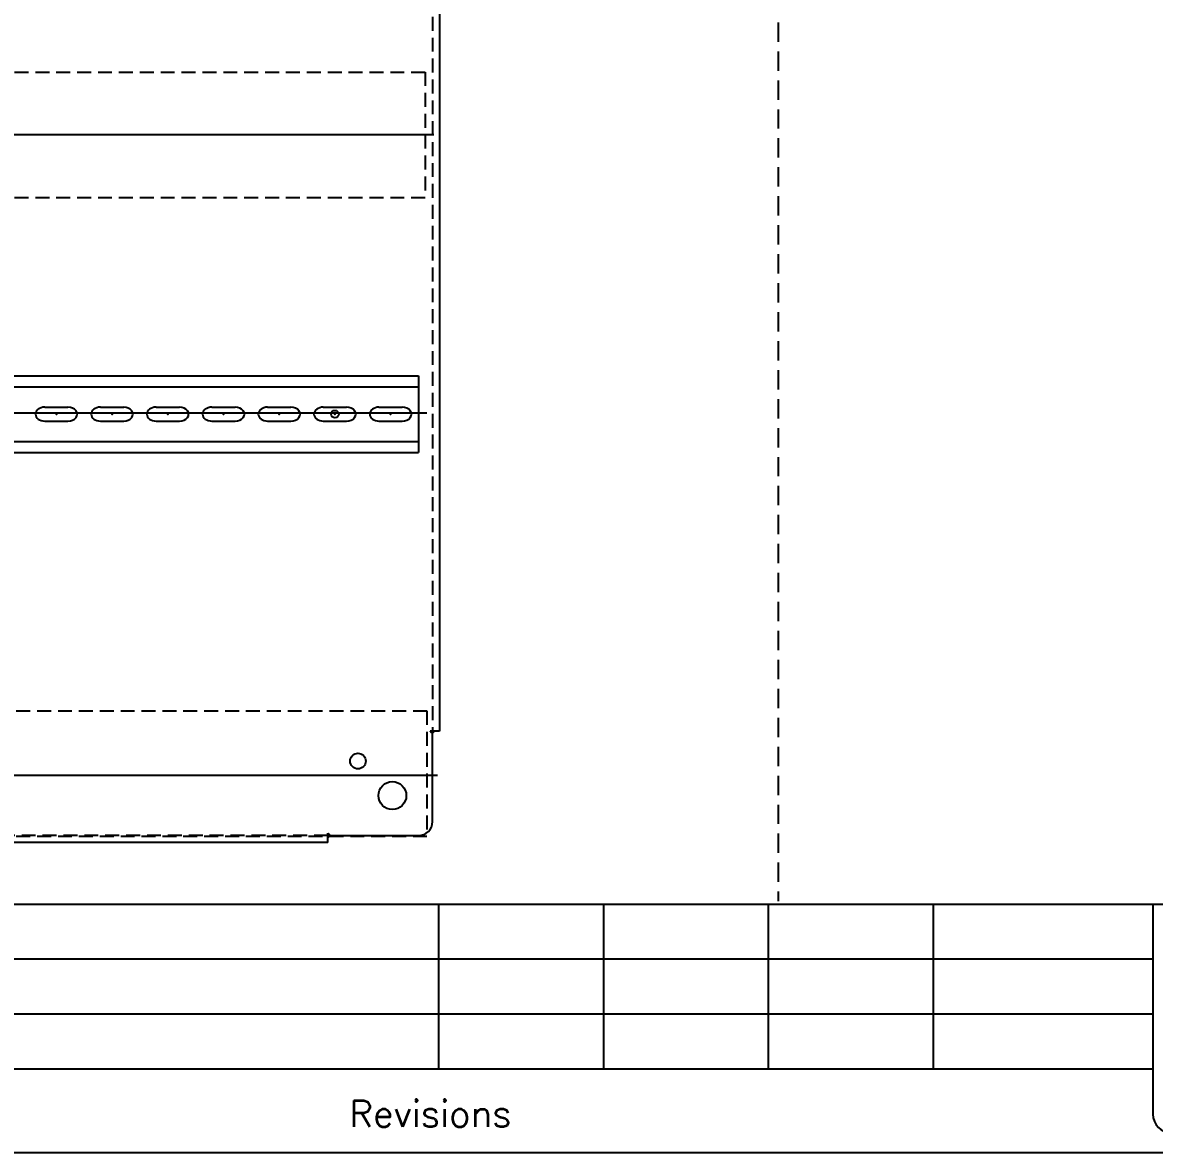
# Model space of a CAD drawing. Header units: inches. Extents: x -0.2 to 94.8, y -0.3 to 60.7.
# Drawn here: x 33.8 to 54.13, y -0.33 to 19.95 of the extents above; entities that cross this region are included whole.
import ezdxf
from ezdxf.enums import TextEntityAlignment as Align

# ---------------------------------------------------------------- set-up
doc = ezdxf.new("R2010")
doc.units = ezdxf.units.IN
doc.header["$MEASUREMENT"] = 0
doc.linetypes.add('HIDDEN', pattern=[0.375, 0.25, -0.125])
doc.linetypes.add('HIDDEN2', pattern=[0.1875, 0.125, -0.0625])
for name, color, linetype in [('02___PRT_ALL_AXES', 7, 'Continuous'), ('DEFAULT_2', 8, 'HIDDEN'), ('MISC', 7, 'Continuous'), ('PSYMS', 2, 'Continuous')]:
    doc.layers.add(name, color=color, linetype=linetype)
doc.layers.add('MidPoint', color=210, linetype='HIDDEN2', plot=False)
doc.styles.add('Fields', font='simplex.shx', dxfattribs={"height": 0.185})
doc.styles.get("Standard").update_dxf_attribs({"font": 'arial.ttf'})
doc.styles.add('Title_Block', font='simplex.shx', dxfattribs={"height": 0.185})

# ---------------------------------------------------------------- blocks, each defined once
blk = doc.blocks.new('RG_Master_Ver_4_2_2')
at = {"color": 3}
for p, q in [((10.12, 1.5631), (34.15, 1.5631)), ((14.942, 1.5631), (14.942, 0.496)), ((16.0091, 1.5631), (16.0091, 0.496)), ((17.0763, 1.5631), (17.0763, 0.496)), ((18.1434, 1.5631), (18.1434, 0.496)), ((19.5662, 1.5631), (19.5662, 0.2033)), ((9.9977, 1.2074), (19.5662, 1.2074)), ((9.9977, 0.8517), (19.5662, 0.8517)), ((9.9977, 0.496), (19.5662, 0.496))]:
    blk.add_line(p, q, dxfattribs=at)
blk.add_lwpolyline([(0, -0.044), (34.25, -0.044), (34.25, 21.956), (0, 21.956)], close=True, dxfattribs=at)
blk.add_arc((19.6886, 0.2033), 0.1224, 180, 270, dxfattribs=at)
at = {"layer": 'MidPoint'}
blk.add_line((17.1412, 8.956), (17.1412, 1.581), dxfattribs=at)
at = {"insert": (14.8886, 0.2059), "char_height": 0.171452, "attachment_point": 5, "style": 'Title_Block'}
blk.add_mtext_dynamic_manual_height_columns('\\pxqc;Revisions', width=9.426284, gutter_width=0.8573, heights=[0.3922], dxfattribs=at)
at = {"style": 'Fields'}
for tag, p in [('DESCRIPTION_3', (13.1158, 1.307)), ('DRN_3', (15.4724, 1.307)), ('CHK_3', (16.5293, 1.307)), ('APP_3', (17.5522, 1.307)), ('DATE_3', (18.8294, 1.307)), ('CUSTOMER', (28.9966, 1.2135)), ('DRAWING_DESC', (32.2295, 1.2455)), ('DESCRIPTION_2', (13.1158, 0.9513)), ('DRN_2', (15.4724, 0.9513)), ('CHK_2', (16.5293, 0.9513)), ('APP_2', (17.5522, 0.9513)), ('DATE_2', (18.8294, 0.9513)), ('DRAWING_#', (32.125, 0.8944)), ('SIZE', (30.7145, 0.8944)), ('REV', (33.5429, 0.8944)), ('DESCRIPTION_1', (13.1158, 0.5956)), ('DRN_1', (15.4724, 0.5956)), ('CHK_1', (16.5293, 0.5956)), ('APP_1', (17.5522, 0.5956)), ('DATE_1', (18.8294, 0.5956)), ('PROJECT_#', (28.9813, 0.5809)), ('DRN_BY', (30.875, 0.5245)), ('CHK_BY', (31.7615, 0.5245)), ('APP_BY', (32.75, 0.5245)), ('SCALE', (33.6518, 0.5245)), ('PROJECT_NAME', (29.021, 0.1759)), ('SHEETNUM', (32.7527, 0.1759)), ('TTL_SHTS', (33.5471, 0.1759))]:
    blk.add_attdef(tag, text='', height=0.125, dxfattribs=at).set_placement(p, align=Align.CENTER)
at = {"style": 'Fields', "flags": 9}
blk.add_attdef('WD_TB', (9.9529, 0.1939), '', height=0.0638, dxfattribs=at)

msp = doc.modelspace()

# ---------------------------------------------------------------- linework, layer by layer
at = {"color": 3, "linetype": 'Continuous'}
for p, q in [((41.28602, 36.17906), (41.28602, 7.23233)), ((41.16225, 7.19813), (41.16098, 7.19697)), ((41.16098, 5.60681), (41.16098, 7.19697)), ((41.16366, 7.19945), (41.16225, 7.19813)), ((41.16521, 7.20091), (41.16366, 7.19945)), ((41.16685, 7.20248), (41.16521, 7.20091)), ((41.16855, 7.20412), (41.16685, 7.20248)), ((41.17027, 7.20581), (41.16855, 7.20412)), ((41.17203, 7.20755), (41.17027, 7.20581)), ((41.17373, 7.20926), (41.17203, 7.20755)), ((41.17968, 7.21531), (41.17373, 7.20926)), ((41.1811, 7.21673), (41.17968, 7.21531)), ((41.18253, 7.21814), (41.1811, 7.21673)), ((41.18397, 7.21954), (41.18253, 7.21814)), ((41.18545, 7.22094), (41.18397, 7.21954)), ((41.187, 7.22235), (41.18545, 7.22094)), ((41.18862, 7.22378), (41.187, 7.22235)), ((41.19029, 7.22521), (41.18862, 7.22378)), ((41.19203, 7.22665), (41.19029, 7.22521)), ((41.19384, 7.22808), (41.19203, 7.22665)), ((41.19569, 7.22951), (41.19384, 7.22808)), ((41.19759, 7.23092), (41.19569, 7.22951)), ((41.19953, 7.23233), (41.19759, 7.23092)), ((41.28602, 7.23233), (41.19953, 7.23233)), ((39.28538, 5.31818), (39.28679, 5.32012)), ((39.28538, 5.23169), (39.28538, 5.31818)), ((39.28679, 5.32012), (39.2882, 5.32202)), ((39.2882, 5.32202), (39.28963, 5.32388)), ((39.28963, 5.32388), (39.29106, 5.32568)), ((39.29106, 5.32568), (39.2925, 5.32742)), ((39.2925, 5.32742), (39.29393, 5.32909)), ((39.29393, 5.32909), (39.29536, 5.33071)), ((39.29536, 5.33071), (39.29678, 5.33226)), ((39.29678, 5.33226), (39.29818, 5.33374)), ((39.29818, 5.33374), (39.29957, 5.33519)), ((39.29957, 5.33519), (39.30098, 5.33661)), ((39.30098, 5.33661), (39.30241, 5.33803)), ((39.30241, 5.33803), (39.30683, 5.34238)), ((39.30683, 5.34238), (39.31016, 5.34569)), ((39.31016, 5.34569), (39.31191, 5.34744)), ((39.31191, 5.34744), (39.3136, 5.34917)), ((39.3136, 5.34917), (39.31524, 5.35086)), ((39.31524, 5.35086), (39.3168, 5.3525)), ((39.3168, 5.3525), (39.31826, 5.35405)), ((39.31826, 5.35405), (39.31958, 5.35547)), ((39.31958, 5.35547), (39.32074, 5.35673)), ((39.32074, 5.35673), (40.9109, 5.35673)), ((39.28538, 5.23169), (10.33865, 5.23169))]:
    msp.add_line(p, q, dxfattribs=at)
for p, q in [((10.90012, 13.6119), (40.90969, 13.6119)), ((40.90969, 13.6119), (40.90969, 12.23146)), ((10.90012, 13.41184), (40.90969, 13.41184)), ((34.19935, 13.04672), (34.61589, 13.04672)), ((35.19967, 13.04672), (35.61621, 13.04672)), ((36.19998, 13.04672), (36.61653, 13.04672)), ((37.2003, 13.04672), (37.61685, 13.04672)), ((38.20062, 13.04672), (38.61717, 13.04672)), ((39.20094, 13.04672), (39.61749, 13.04672)), ((40.20126, 13.04672), (40.61781, 13.04672)), ((34.19935, 12.79664), (34.61589, 12.79664)), ((35.19967, 12.79664), (35.61621, 12.79664)), ((36.19999, 12.79664), (36.61653, 12.79664)), ((37.20031, 12.79664), (37.61685, 12.79664)), ((38.20062, 12.79664), (38.61717, 12.79664)), ((39.20094, 12.79664), (39.61749, 12.79664)), ((40.20126, 12.79664), (40.61781, 12.79664)), ((10.90012, 12.43153), (40.90969, 12.43153)), ((10.90012, 12.23146), (40.90969, 12.23146))]:
    msp.add_line(p, q)
msp.add_circle((39.40921, 12.92168), 0.06802)
msp.add_arc((40.9109, 5.60681), 0.25008, 270, 0, dxfattribs=at)
for centre, start_param, end_param in [((34.19935, 12.92168), -1.57079633, 1.57079367), ((34.61589, 12.92168), 1.57079368, 4.71239368), ((35.19967, 12.92168), -1.57079633, 1.57079367), ((35.61621, 12.92168), 1.57079368, 4.71239368), ((36.19998, 12.92168), -1.57079633, 1.57079367), ((36.61653, 12.92168), 1.57079368, 4.71239368), ((37.2003, 12.92168), -1.57079633, 1.57079367), ((37.61685, 12.92168), 1.57079368, 4.71239368), ((38.20062, 12.92168), -1.57079633, 1.57079367), ((38.61717, 12.92168), 1.57079368, 4.71239368), ((39.20094, 12.92168), -1.57079633, 1.57079367), ((39.61749, 12.92168), 1.57079368, 4.71239368), ((40.20126, 12.92168), -1.57079633, 1.57079367), ((40.61781, 12.92168), 1.57079368, 4.71239368)]:
    msp.add_ellipse(centre, major_axis=(-0.16685, 0), ratio=0.74942912, start_param=start_param, end_param=end_param)
for p in [(34.40762, 12.92168), (35.40794, 12.92168), (36.40826, 12.92168), (37.40858, 12.92168), (38.40889, 12.92168), (39.40921, 12.92168), (40.40953, 12.92168)]:
    msp.add_point(p)
at = {"layer": '02___PRT_ALL_AXES', "color": 3, "linetype": 'Continuous'}
for centre, radius in [((39.82309, 6.69463), 0.14054), ((40.442, 6.07571), 0.25008)]:
    msp.add_circle(centre, radius, dxfattribs=at)
at = {"layer": 'DEFAULT_2', "color": 8, "linetype": 'HIDDEN'}
for p, q in [((41.16098, 36.17906), (41.16098, 7.23233)), ((41.19953, 7.23233), (41.12011, 7.23233)), ((41.12011, 7.23233), (41.1207, 7.23071)), ((41.1207, 7.23071), (41.12138, 7.22914)), ((41.12138, 7.22914), (41.12213, 7.22764)), ((41.12213, 7.22764), (41.12296, 7.22618)), ((41.12296, 7.22618), (41.12388, 7.22476)), ((41.12388, 7.22476), (41.1249, 7.22336)), ((41.1249, 7.22336), (41.12605, 7.22195)), ((41.12605, 7.22195), (41.12734, 7.22054)), ((41.12734, 7.22054), (41.1288, 7.2191)), ((41.1288, 7.2191), (41.13035, 7.21771)), ((41.13035, 7.21771), (41.13189, 7.21645)), ((41.13189, 7.21645), (41.13351, 7.21522)), ((41.13351, 7.21522), (41.13528, 7.21397)), ((41.13528, 7.21397), (41.13716, 7.21271)), ((41.13716, 7.21271), (41.13913, 7.21145)), ((41.13913, 7.21145), (41.14118, 7.2102)), ((41.14118, 7.2102), (41.14763, 7.20632)), ((41.14763, 7.20632), (41.14988, 7.20494)), ((41.14988, 7.20494), (41.15204, 7.20357)), ((41.15204, 7.20357), (41.1541, 7.20221)), ((41.1541, 7.20221), (41.15605, 7.20084)), ((41.15605, 7.20084), (41.15786, 7.19951)), ((41.15786, 7.19951), (41.1595, 7.19821)), ((41.1595, 7.19821), (41.16098, 7.19697)), ((39.28538, 5.35673), (10.33865, 5.35673)), ((39.28538, 5.31818), (39.28538, 5.3976)), ((39.28538, 5.3976), (39.28701, 5.39701)), ((39.28701, 5.39701), (39.28857, 5.39633)), ((39.28857, 5.39633), (39.29007, 5.39559)), ((39.29007, 5.39559), (39.29153, 5.39476)), ((39.29153, 5.39476), (39.29295, 5.39384)), ((39.29295, 5.39384), (39.29435, 5.39281)), ((39.29435, 5.39281), (39.29576, 5.39166)), ((39.29576, 5.39166), (39.29717, 5.39038)), ((39.29717, 5.39038), (39.29861, 5.38892)), ((39.29861, 5.38892), (39.3, 5.38736)), ((39.3, 5.38736), (39.30126, 5.38582)), ((39.30126, 5.38582), (39.30249, 5.38421)), ((39.30249, 5.38421), (39.30374, 5.38244)), ((39.30374, 5.38244), (39.305, 5.38055)), ((39.305, 5.38055), (39.30626, 5.37858)), ((39.30626, 5.37858), (39.30752, 5.37654)), ((39.30752, 5.37654), (39.31139, 5.37008)), ((39.31139, 5.37008), (39.31277, 5.36783)), ((39.31277, 5.36783), (39.31414, 5.36567)), ((39.31414, 5.36567), (39.31551, 5.36361)), ((39.31551, 5.36361), (39.31687, 5.36166)), ((39.31687, 5.36166), (39.31821, 5.35985)), ((39.31821, 5.35985), (39.3195, 5.35821)), ((39.3195, 5.35821), (39.32074, 5.35673))]:
    msp.add_line(p, q, dxfattribs=at)
at = {"layer": 'MISC', "color": 4, "linetype": 'HIDDEN'}
for p, q in [((10.78125, 19.0625), (41.03125, 19.0625)), ((41.03125, 19.0625), (41.03125, 16.8125)), ((10.78125, 16.8125), (41.03125, 16.8125)), ((10.8125, 7.59375), (41.0625, 7.59375)), ((41.0625, 7.59375), (41.0625, 5.34375)), ((10.8125, 5.34375), (41.0625, 5.34375))]:
    msp.add_line(p, q, dxfattribs=at)
at = {"layer": 'PSYMS'}
for p, q in [((41.1875, 17.9375), (11.91375, 17.9375)), ((41.0625, 12.9375), (11.91375, 12.9375)), ((41.25, 6.4375), (11.91375, 6.4375))]:
    msp.add_line(p, q, dxfattribs=at)

# ---------------------------------------------------------------- block references
at = {"xscale": 2.773722627737226, "yscale": 2.773722627737226, "zscale": 2.773722627737226}
msp.add_blockref('RG_Master_Ver_4_2_2', (-0.17247, -0.20731), dxfattribs=at)

# ---------------------------------------------------------------- texts
at = {"flags": 11}
msp.add_attdef('NC', text='NC-00A', height=0.010003, rotation=270, dxfattribs=at).set_placement((39.40921, 12.92168), align=Align.MIDDLE)

doc.saveas('drawing.dxf')
